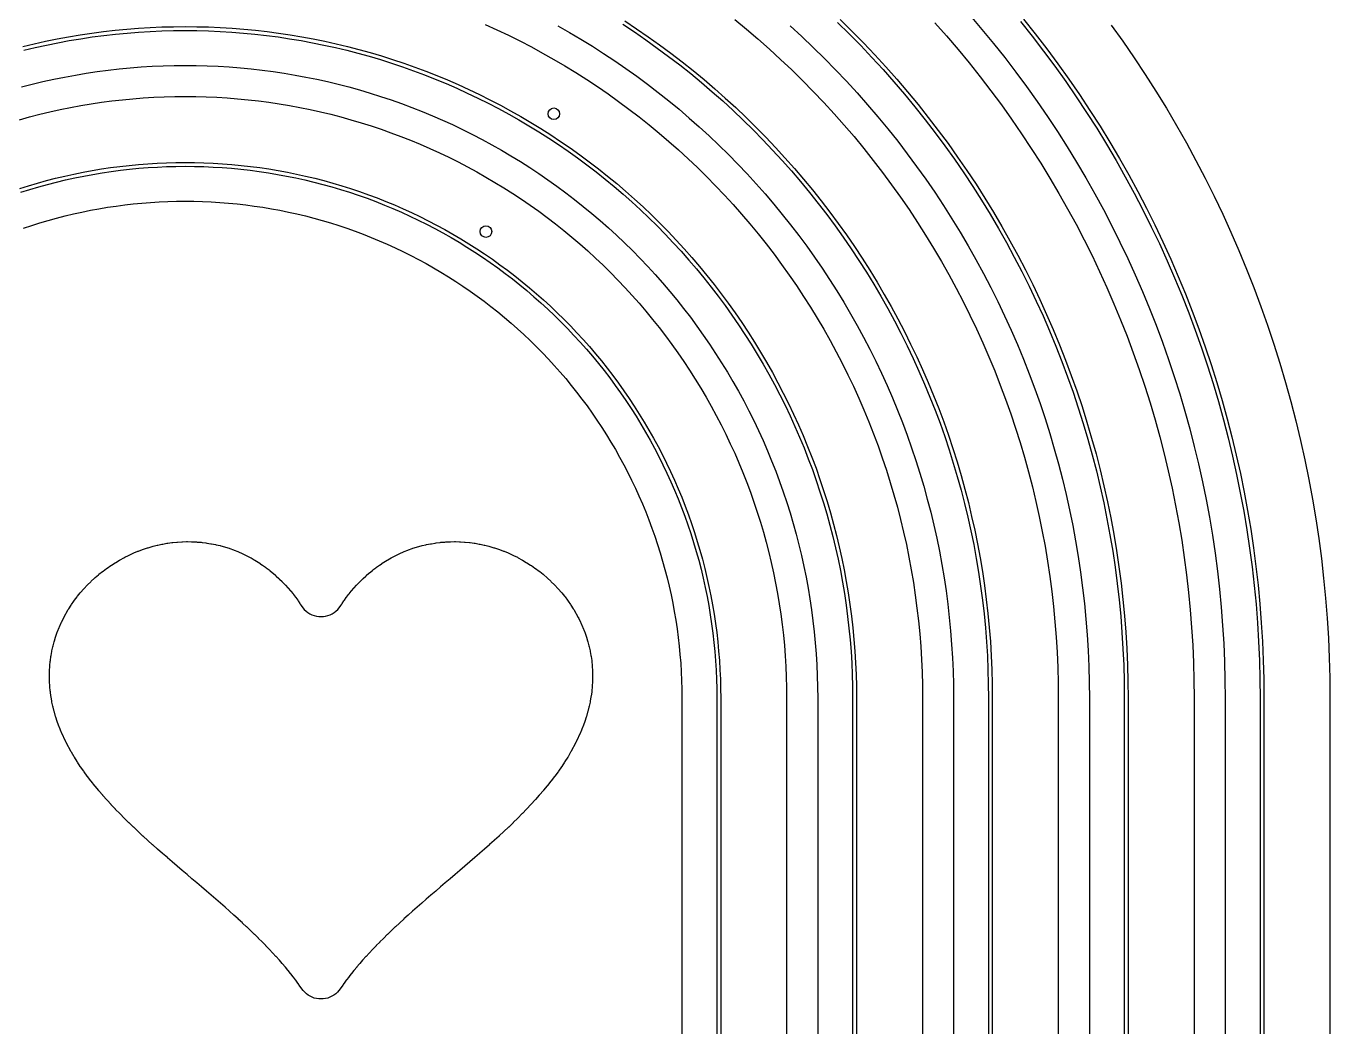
# Model space of a CAD drawing. Header units: metres. Extents: x 9 to 1211, y 9 to 2781.
# Drawn here: x 263 to 599, y 1009.2 to 1267.1 of the extents above; entities that cross this region are included whole.
import ezdxf

# ---------------------------------------------------------------- set-up
doc = ezdxf.new("R2010")
doc.units = ezdxf.units.M
for name, color, linetype in [('ACIKLIK', 5, 'Continuous'), ('ASKI_DELIK', 6, 'Continuous'), ('CAM_SABLON', 4, 'Continuous'), ('DIS_KENAR_V91_Z3', 1, 'Continuous'), ('LAMBA_T4_Z4', 3, 'Continuous')]:
    doc.layers.add(name, color=color, linetype=linetype)

msp = doc.modelspace()

# ---------------------------------------------------------------- linework, layer by layer
at = {"layer": 'ACIKLIK'}
for points in [[(399.99, 1267.17), (403, 1265.47), (405.98, 1263.72), (408.92, 1261.91), (411.84, 1260.06), (414.72, 1258.15), (417.57, 1256.19), (420.38, 1254.18), (423.16, 1252.13), (425.9, 1250.03), (428.6, 1247.87), (431.27, 1245.68), (433.9, 1243.43), (436.49, 1241.14), (439.03, 1238.81), (441.54, 1236.43), (444.01, 1234.01), (446.43, 1231.54), (448.81, 1229.03), (451.14, 1226.49), (453.43, 1223.9), (455.68, 1221.27), (457.87, 1218.6), (460.03, 1215.9), (462.13, 1213.16), (464.18, 1210.38), (466.19, 1207.57), (468.15, 1204.72), (470.06, 1201.84), (471.91, 1198.92), (473.72, 1195.98), (475.47, 1193), (477.17, 1189.99), (478.82, 1186.95), (480.42, 1183.89), (481.96, 1180.8), (483.45, 1177.68), (484.88, 1174.53), (486.26, 1171.36), (487.58, 1168.17), (488.85, 1164.96), (490.06, 1161.72), (491.21, 1158.46), (492.31, 1155.19), (493.35, 1151.89), (494.33, 1148.58), (495.25, 1145.25), (496.12, 1141.9), (496.92, 1138.54), (497.67, 1135.17), (498.36, 1131.78), (498.99, 1128.38), (499.56, 1124.97), (500.07, 1121.56), (500.52, 1118.13), (500.91, 1114.7), (501.25, 1111.26), (501.52, 1107.81), (501.73, 1104.36), (501.88, 1100.91), (501.97, 1097.46), (502, 1093.88), (502, 304.12)], [(459.91, 1267.15), (462.9, 1264.4), (465.85, 1261.61), (468.76, 1258.76), (471.61, 1255.85), (474.4, 1252.9), (477.15, 1249.91), (479.85, 1246.86), (482.49, 1243.77), (485.07, 1240.63), (487.61, 1237.45), (490.08, 1234.22), (492.5, 1230.95), (494.86, 1227.64), (497.16, 1224.29), (499.41, 1220.9), (501.59, 1217.47), (503.72, 1214), (505.78, 1210.5), (507.79, 1206.96), (509.73, 1203.39), (511.6, 1199.78), (513.42, 1196.14), (515.17, 1192.47), (516.86, 1188.77), (518.48, 1185.04), (520.03, 1181.28), (521.52, 1177.5), (522.95, 1173.69), (524.3, 1169.86), (525.6, 1166), (526.82, 1162.12), (527.97, 1158.22), (529.06, 1154.3), (530.08, 1150.37), (531.03, 1146.41), (531.91, 1142.44), (532.72, 1138.46), (533.46, 1134.46), (534.13, 1130.45), (534.73, 1126.43), (535.26, 1122.4), (535.72, 1118.36), (536.11, 1114.31), (536.43, 1110.25), (536.68, 1106.19), (536.86, 1102.13), (536.96, 1098.07), (537, 1093.88), (537, 304.12)], [(506.26, 1269.82), (509.3, 1266.27), (512.27, 1262.66), (515.19, 1259), (518.03, 1255.29), (520.82, 1251.53), (523.53, 1247.72), (526.18, 1243.86), (528.76, 1239.96), (531.28, 1236.02), (533.72, 1232.03), (536.09, 1228), (538.4, 1223.93), (540.63, 1219.82), (542.79, 1215.67), (544.88, 1211.48), (546.89, 1207.26), (548.83, 1203.01), (550.69, 1198.72), (552.48, 1194.39), (554.2, 1190.04), (555.84, 1185.66), (557.4, 1181.25), (558.88, 1176.82), (560.29, 1172.36), (561.62, 1167.87), (562.87, 1163.36), (564.04, 1158.83), (565.13, 1154.29), (566.14, 1149.72), (567.08, 1145.14), (567.93, 1140.54), (568.7, 1135.92), (569.39, 1131.3), (570, 1126.66), (570.53, 1122.01), (570.98, 1117.36), (571.35, 1112.69), (571.63, 1108.03), (571.84, 1103.35), (571.96, 1098.68), (572, 1093.88), (572, 304.12)], [(261.81, 1251.44), (264.57, 1252.16), (267.33, 1252.82), (270.11, 1253.44), (272.9, 1254), (275.7, 1254.52), (278.5, 1254.99), (281.31, 1255.41), (284.14, 1255.78), (286.96, 1256.11), (289.79, 1256.38), (292.63, 1256.6), (295.47, 1256.78), (298.31, 1256.9), (301.16, 1256.97), (304, 1257), (306.84, 1256.97), (309.69, 1256.9), (312.53, 1256.78), (315.37, 1256.6), (318.21, 1256.38), (321.04, 1256.11), (323.86, 1255.78), (326.69, 1255.41), (329.5, 1254.99), (332.3, 1254.52), (335.1, 1254), (337.89, 1253.44), (340.67, 1252.82), (343.43, 1252.16), (346.19, 1251.44), (348.93, 1250.68), (351.66, 1249.88), (354.37, 1249.02), (357.07, 1248.12), (359.75, 1247.17), (362.41, 1246.17), (365.06, 1245.13), (367.69, 1244.04), (370.3, 1242.91), (372.89, 1241.73), (375.45, 1240.5), (378, 1239.23), (380.52, 1237.92), (383.02, 1236.56), (385.5, 1235.16), (387.95, 1233.72), (390.38, 1232.23), (392.78, 1230.7), (395.15, 1229.13), (397.49, 1227.52), (399.81, 1225.87), (402.1, 1224.18), (404.35, 1222.44), (406.58, 1220.67), (408.77, 1218.86), (410.94, 1217.02), (413.07, 1215.13), (415.17, 1213.21), (417.23, 1211.25), (419.26, 1209.26), (421.25, 1207.23), (423.21, 1205.17), (425.13, 1203.07), (427.02, 1200.94), (428.86, 1198.77), (430.67, 1196.58), (432.44, 1194.35), (434.18, 1192.1), (435.87, 1189.81), (437.52, 1187.49), (439.13, 1185.15), (440.7, 1182.78), (442.23, 1180.38), (443.72, 1177.95), (445.16, 1175.5), (446.56, 1173.02), (447.92, 1170.52), (449.23, 1168), (450.5, 1165.45), (451.73, 1162.89), (452.91, 1160.3), (454.04, 1157.69), (455.13, 1155.06), (456.17, 1152.41), (457.17, 1149.75), (458.12, 1147.07), (459.02, 1144.37), (459.88, 1141.66), (460.68, 1138.93), (461.44, 1136.19), (462.16, 1133.43), (462.82, 1130.67), (463.44, 1127.89), (464, 1125.1), (464.52, 1122.3), (464.99, 1119.5), (465.41, 1116.69), (465.78, 1113.86), (466.11, 1111.04), (466.38, 1108.21), (466.6, 1105.37), (466.78, 1102.53), (466.9, 1099.69), (466.97, 1096.84), (467, 1093.88), (467, 304.12)], [(262.33, 1215.03), (264.45, 1215.73), (266.58, 1216.41), (268.72, 1217.04), (270.87, 1217.64), (273.03, 1218.2), (275.21, 1218.72), (277.39, 1219.2), (279.58, 1219.65), (281.77, 1220.05), (283.98, 1220.42), (286.19, 1220.75), (288.4, 1221.04), (290.62, 1221.3), (292.84, 1221.51), (295.07, 1221.69), (297.3, 1221.82), (299.53, 1221.92), (301.77, 1221.98), (304, 1222), (306.23, 1221.98), (308.47, 1221.92), (310.7, 1221.82), (312.93, 1221.69), (315.16, 1221.51), (317.38, 1221.3), (319.6, 1221.04), (321.81, 1220.75), (324.02, 1220.42), (326.23, 1220.05), (328.42, 1219.65), (330.61, 1219.2), (332.79, 1218.72), (334.97, 1218.2), (337.13, 1217.64), (339.28, 1217.04), (341.42, 1216.41), (343.55, 1215.73), (345.67, 1215.03), (347.78, 1214.28), (349.87, 1213.5), (351.95, 1212.68), (354.01, 1211.82), (356.06, 1210.93), (358.09, 1210.01), (360.11, 1209.04), (362.11, 1208.05), (364.09, 1207.02), (366.06, 1205.95), (368, 1204.85), (369.92, 1203.72), (371.83, 1202.55), (373.71, 1201.35), (375.58, 1200.12), (377.42, 1198.85), (379.24, 1197.55), (381.03, 1196.22), (382.8, 1194.86), (384.55, 1193.47), (386.28, 1192.05), (387.97, 1190.6), (389.65, 1189.12), (391.3, 1187.61), (392.92, 1186.07), (394.51, 1184.51), (396.07, 1182.92), (397.61, 1181.3), (399.12, 1179.65), (400.6, 1177.97), (402.05, 1176.28), (403.47, 1174.55), (404.86, 1172.8), (406.22, 1171.03), (407.55, 1169.24), (408.85, 1167.42), (410.12, 1165.58), (411.35, 1163.71), (412.55, 1161.83), (413.72, 1159.92), (414.85, 1158), (415.95, 1156.06), (417.02, 1154.09), (418.05, 1152.11), (419.04, 1150.11), (420.01, 1148.09), (420.93, 1146.06), (421.82, 1144.01), (422.68, 1141.95), (423.5, 1139.87), (424.28, 1137.78), (425.03, 1135.67), (425.73, 1133.55), (426.41, 1131.42), (427.04, 1129.28), (427.64, 1127.13), (428.2, 1124.97), (428.72, 1122.79), (429.2, 1120.61), (429.65, 1118.42), (430.05, 1116.23), (430.42, 1114.02), (430.75, 1111.81), (431.04, 1109.6), (431.3, 1107.38), (431.51, 1105.16), (431.69, 1102.93), (431.82, 1100.7), (431.92, 1098.47), (431.98, 1096.23), (432, 1093.88), (432, 304.12)]]:
    msp.add_lwpolyline(points, dxfattribs=at)
at = {"layer": 'ASKI_DELIK'}
for centre in [(399, 1244.52), (381.5, 1214.17)]:
    msp.add_circle(centre, 1.5, dxfattribs=at)
at = {"layer": 'CAM_SABLON'}
for points in [[(416.74, 1267.6), (419.75, 1265.61), (422.73, 1263.56), (425.67, 1261.47), (428.58, 1259.32), (431.44, 1257.12), (434.27, 1254.87), (437.06, 1252.57), (439.8, 1250.22), (442.51, 1247.83), (445.17, 1245.39), (447.79, 1242.9), (450.37, 1240.37), (452.9, 1237.79), (455.39, 1235.17), (457.83, 1232.51), (460.22, 1229.8), (462.57, 1227.06), (464.87, 1224.27), (467.12, 1221.44), (469.32, 1218.58), (471.47, 1215.67), (473.56, 1212.73), (475.61, 1209.75), (477.6, 1206.74), (479.55, 1203.69), (481.43, 1200.61), (483.27, 1197.5), (485.05, 1194.36), (486.77, 1191.18), (488.44, 1187.98), (490.05, 1184.74), (491.61, 1181.48), (493.1, 1178.19), (494.54, 1174.88), (495.93, 1171.54), (497.25, 1168.18), (498.52, 1164.8), (499.72, 1161.39), (500.87, 1157.97), (501.95, 1154.52), (502.98, 1151.06), (503.95, 1147.58), (504.85, 1144.08), (505.69, 1140.56), (506.48, 1137.04), (507.2, 1133.5), (507.85, 1129.95), (508.45, 1126.38), (508.98, 1122.81), (509.46, 1119.23), (509.87, 1115.64), (510.21, 1112.04), (510.5, 1108.44), (510.72, 1104.83), (510.87, 1101.22), (510.97, 1097.61), (511, 1093.92), (511, 304.08)], [(472.11, 1268.08), (475.12, 1265.12), (478.08, 1262.11), (480.99, 1259.04), (483.84, 1255.93), (486.64, 1252.77), (489.38, 1249.55), (492.07, 1246.3), (494.7, 1242.99), (497.27, 1239.64), (499.78, 1236.24), (502.23, 1232.81), (504.63, 1229.32), (506.96, 1225.8), (509.23, 1222.24), (511.43, 1218.64), (513.58, 1215), (515.66, 1211.32), (517.67, 1207.61), (519.62, 1203.87), (521.51, 1200.09), (523.33, 1196.27), (525.08, 1192.43), (526.76, 1188.56), (528.38, 1184.65), (529.93, 1180.72), (531.4, 1176.77), (532.81, 1172.79), (534.16, 1168.78), (535.43, 1164.75), (536.62, 1160.7), (537.75, 1156.63), (538.81, 1152.54), (539.8, 1148.44), (540.71, 1144.31), (541.55, 1140.18), (542.32, 1136.02), (543.02, 1131.86), (543.64, 1127.68), (544.2, 1123.49), (544.67, 1119.3), (545.08, 1115.09), (545.41, 1110.88), (545.67, 1106.67), (545.85, 1102.45), (545.96, 1098.22), (546, 1093.92), (546, 304.08)], [(519.27, 1268.32), (522.28, 1264.54), (525.22, 1260.7), (528.1, 1256.82), (530.9, 1252.88), (533.64, 1248.9), (536.31, 1244.86), (538.91, 1240.79), (541.43, 1236.67), (543.89, 1232.5), (546.27, 1228.29), (548.58, 1224.04), (550.81, 1219.76), (552.97, 1215.43), (555.05, 1211.06), (557.05, 1206.67), (558.98, 1202.23), (560.83, 1197.77), (562.6, 1193.27), (564.29, 1188.74), (565.91, 1184.18), (567.44, 1179.6), (568.9, 1174.99), (570.27, 1170.35), (571.56, 1165.69), (572.77, 1161.01), (573.9, 1156.31), (574.95, 1151.59), (575.91, 1146.85), (576.79, 1142.1), (577.59, 1137.33), (578.3, 1132.55), (578.93, 1127.76), (579.48, 1122.95), (579.95, 1118.14), (580.32, 1113.32), (580.62, 1108.5), (580.83, 1103.67), (580.96, 1098.83), (581, 1093.92), (581, 304.08)], [(262.39, 1260.89), (265.31, 1261.59), (268.24, 1262.24), (271.18, 1262.84), (274.13, 1263.39), (277.09, 1263.88), (280.06, 1264.33), (283.04, 1264.72), (286.02, 1265.06), (289.01, 1265.34), (292, 1265.58), (295, 1265.76), (298, 1265.89), (301, 1265.97), (304, 1266), (307, 1265.97), (310, 1265.89), (313, 1265.76), (316, 1265.58), (318.99, 1265.34), (321.98, 1265.06), (324.96, 1264.72), (327.94, 1264.33), (330.91, 1263.88), (333.87, 1263.39), (336.82, 1262.84), (339.76, 1262.24), (342.69, 1261.59), (345.61, 1260.89), (348.52, 1260.14), (351.41, 1259.34), (354.29, 1258.48), (357.15, 1257.58), (360, 1256.63), (362.83, 1255.63), (365.64, 1254.58), (368.43, 1253.47), (371.21, 1252.33), (373.96, 1251.13), (376.69, 1249.88), (379.4, 1248.59), (382.09, 1247.25), (384.75, 1245.87), (387.39, 1244.43), (390, 1242.96), (392.59, 1241.43), (395.15, 1239.86), (397.68, 1238.25), (400.18, 1236.59), (402.65, 1234.89), (405.1, 1233.15), (407.51, 1231.36), (409.89, 1229.54), (412.24, 1227.67), (414.56, 1225.76), (416.84, 1223.81), (419.09, 1221.82), (421.3, 1219.79), (423.48, 1217.73), (425.62, 1215.62), (427.73, 1213.48), (429.79, 1211.3), (431.82, 1209.09), (433.81, 1206.84), (435.76, 1204.56), (437.67, 1202.24), (439.54, 1199.89), (441.36, 1197.51), (443.15, 1195.1), (444.89, 1192.65), (446.59, 1190.18), (448.25, 1187.68), (449.86, 1185.15), (451.43, 1182.59), (452.96, 1180), (454.43, 1177.39), (455.87, 1174.75), (457.25, 1172.09), (458.59, 1169.4), (459.88, 1166.69), (461.13, 1163.96), (462.33, 1161.21), (463.47, 1158.43), (464.58, 1155.64), (465.63, 1152.83), (466.63, 1150), (467.58, 1147.15), (468.48, 1144.29), (469.34, 1141.41), (470.14, 1138.52), (470.89, 1135.61), (471.59, 1132.69), (472.24, 1129.76), (472.84, 1126.82), (473.39, 1123.87), (473.88, 1120.91), (474.33, 1117.94), (474.72, 1114.96), (475.06, 1111.98), (475.34, 1108.99), (475.58, 1106), (475.76, 1103), (475.89, 1100), (475.97, 1097), (476, 1093.92), (476, 304.08)], [(261.66, 1224.29), (263.95, 1225.01), (266.24, 1225.69), (268.54, 1226.33), (270.86, 1226.93), (273.18, 1227.49), (275.52, 1228.01), (277.86, 1228.48), (280.21, 1228.92), (282.57, 1229.31), (284.93, 1229.67), (287.3, 1229.98), (289.68, 1230.25), (292.06, 1230.48), (294.44, 1230.67), (296.83, 1230.81), (299.22, 1230.92), (301.61, 1230.98), (304, 1231), (306.39, 1230.98), (308.78, 1230.92), (311.17, 1230.81), (313.56, 1230.67), (315.94, 1230.48), (318.32, 1230.25), (320.7, 1229.98), (323.07, 1229.67), (325.43, 1229.31), (327.79, 1228.92), (330.14, 1228.48), (332.48, 1228.01), (334.82, 1227.49), (337.14, 1226.93), (339.46, 1226.33), (341.76, 1225.69), (344.05, 1225.01), (346.34, 1224.29), (348.6, 1223.54), (350.86, 1222.74), (353.1, 1221.9), (355.32, 1221.02), (357.53, 1220.11), (359.72, 1219.16), (361.9, 1218.16), (364.06, 1217.13), (366.2, 1216.07), (368.32, 1214.96), (370.42, 1213.82), (372.5, 1212.64), (374.56, 1211.43), (376.6, 1210.18), (378.62, 1208.9), (380.61, 1207.58), (382.58, 1206.22), (384.53, 1204.83), (386.45, 1203.41), (388.35, 1201.96), (390.22, 1200.47), (392.06, 1198.95), (393.88, 1197.39), (395.67, 1195.81), (397.43, 1194.19), (399.17, 1192.55), (400.87, 1190.87), (402.55, 1189.17), (404.19, 1187.43), (405.81, 1185.67), (407.39, 1183.88), (408.95, 1182.06), (410.47, 1180.22), (411.96, 1178.35), (413.41, 1176.45), (414.83, 1174.53), (416.22, 1172.58), (417.58, 1170.61), (418.9, 1168.62), (420.18, 1166.6), (421.43, 1164.56), (422.64, 1162.5), (423.82, 1160.42), (424.96, 1158.32), (426.07, 1156.2), (427.13, 1154.06), (428.16, 1151.9), (429.16, 1149.72), (430.11, 1147.53), (431.02, 1145.32), (431.9, 1143.1), (432.74, 1140.86), (433.54, 1138.6), (434.29, 1136.34), (435.01, 1134.05), (435.69, 1131.76), (436.33, 1129.46), (436.93, 1127.14), (437.49, 1124.82), (438.01, 1122.48), (438.48, 1120.14), (438.92, 1117.79), (439.31, 1115.43), (439.67, 1113.07), (439.98, 1110.7), (440.25, 1108.32), (440.48, 1105.94), (440.67, 1103.56), (440.81, 1101.17), (440.92, 1098.78), (440.98, 1096.39), (441, 1093.92), (441, 304.08)]]:
    msp.add_lwpolyline(points, dxfattribs=at)
at = {"layer": 'DIS_KENAR_V91_Z3'}
for points in [[(381.28, 1267.57), (384.3, 1266.2), (387.29, 1264.77), (390.26, 1263.29), (393.2, 1261.76), (396.11, 1260.18), (399, 1258.54), (401.86, 1256.86), (404.68, 1255.13), (407.48, 1253.35), (410.25, 1251.52), (412.98, 1249.64), (415.68, 1247.71), (418.34, 1245.74), (420.98, 1243.72), (423.57, 1241.66), (426.13, 1239.55), (428.65, 1237.39), (431.13, 1235.2), (433.58, 1232.96), (435.99, 1230.67), (438.35, 1228.35), (440.67, 1225.99), (442.96, 1223.58), (445.2, 1221.13), (447.39, 1218.65), (449.55, 1216.13), (451.66, 1213.57), (453.72, 1210.98), (455.74, 1208.34), (457.71, 1205.68), (459.64, 1202.98), (461.52, 1200.25), (463.35, 1197.48), (465.13, 1194.68), (466.86, 1191.86), (468.54, 1189), (470.18, 1186.11), (471.76, 1183.2), (473.29, 1180.26), (474.77, 1177.29), (476.2, 1174.3), (477.57, 1171.28), (478.9, 1168.24), (480.16, 1165.18), (481.38, 1162.09), (482.54, 1158.98), (483.65, 1155.86), (484.7, 1152.71), (485.7, 1149.55), (486.64, 1146.37), (487.53, 1143.18), (488.36, 1139.97), (489.13, 1136.74), (489.85, 1133.5), (490.51, 1130.25), (491.11, 1126.99), (491.66, 1123.72), (492.15, 1120.44), (492.58, 1117.16), (492.96, 1113.86), (493.28, 1110.56), (493.54, 1107.25), (493.74, 1103.94), (493.88, 1100.63), (493.97, 1097.32), (494, 1094), (494, 304)], [(445.6, 1268.86), (448.63, 1266.36), (451.61, 1263.81), (454.55, 1261.21), (457.45, 1258.55), (460.3, 1255.85), (463.1, 1253.1), (465.85, 1250.3), (468.55, 1247.45), (471.21, 1244.55), (473.81, 1241.61), (476.36, 1238.63), (478.86, 1235.6), (481.3, 1232.52), (483.69, 1229.41), (486.03, 1226.25), (488.31, 1223.05), (490.53, 1219.82), (492.7, 1216.54), (494.81, 1213.23), (496.86, 1209.88), (498.86, 1206.5), (500.79, 1203.08), (502.66, 1199.63), (504.48, 1196.15), (506.23, 1192.63), (507.92, 1189.09), (509.55, 1185.52), (511.11, 1181.91), (512.62, 1178.29), (514.06, 1174.63), (515.43, 1170.95), (516.74, 1167.25), (517.99, 1163.53), (519.17, 1159.78), (520.28, 1156.02), (521.33, 1152.23), (522.32, 1148.43), (523.23, 1144.61), (524.08, 1140.78), (524.87, 1136.93), (525.58, 1133.07), (526.23, 1129.2), (526.81, 1125.31), (527.32, 1121.42), (527.77, 1117.52), (528.14, 1113.61), (528.45, 1109.7), (528.69, 1105.78), (528.86, 1101.85), (528.97, 1097.93), (529, 1094), (529, 304)], [(497.22, 1267.97), (500.22, 1264.58), (503.17, 1261.12), (506.06, 1257.62), (508.88, 1254.07), (511.65, 1250.47), (514.34, 1246.82), (516.98, 1243.13), (519.55, 1239.39), (522.05, 1235.61), (524.49, 1231.78), (526.86, 1227.91), (529.17, 1224), (531.4, 1220.05), (533.57, 1216.06), (535.66, 1212.04), (537.69, 1207.98), (539.64, 1203.88), (541.52, 1199.75), (543.33, 1195.59), (545.07, 1191.4), (546.73, 1187.18), (548.32, 1182.93), (549.83, 1178.65), (551.27, 1174.34), (552.64, 1170.02), (553.93, 1165.67), (555.14, 1161.29), (556.28, 1156.9), (557.34, 1152.49), (558.32, 1148.06), (559.22, 1143.61), (560.05, 1139.15), (560.8, 1134.67), (561.47, 1130.19), (562.06, 1125.69), (562.58, 1121.18), (563.01, 1116.66), (563.37, 1112.14), (563.64, 1107.61), (563.84, 1103.07), (563.96, 1098.54), (564, 1094), (564, 304)], [(542.66, 1267.4), (545.65, 1263.21), (548.57, 1258.96), (551.41, 1254.67), (554.17, 1250.33), (556.86, 1245.94), (559.48, 1241.5), (562.01, 1237.02), (564.47, 1232.49), (566.85, 1227.93), (569.14, 1223.32), (571.36, 1218.67), (573.5, 1213.99), (575.55, 1209.27), (577.52, 1204.51), (579.41, 1199.72), (581.21, 1194.9), (582.93, 1190.04), (584.56, 1185.16), (586.11, 1180.25), (587.57, 1175.31), (588.95, 1170.35), (590.24, 1165.37), (591.44, 1160.36), (592.55, 1155.33), (593.58, 1150.29), (594.52, 1145.23), (595.37, 1140.15), (596.13, 1135.06), (596.8, 1129.95), (597.38, 1124.84), (597.88, 1119.71), (598.28, 1114.58), (598.6, 1109.44), (598.82, 1104.3), (598.96, 1099.15), (599, 1094), (599, 304)], [(261.28, 1243), (263.88, 1243.72), (266.5, 1244.4), (269.13, 1245.03), (271.77, 1245.61), (274.42, 1246.15), (277.08, 1246.65), (279.75, 1247.09), (282.43, 1247.49), (285.11, 1247.84), (287.8, 1248.15), (290.49, 1248.41), (293.19, 1248.62), (295.89, 1248.79), (298.59, 1248.91), (301.29, 1248.98), (304, 1249), (306.71, 1248.98), (309.41, 1248.91), (312.11, 1248.79), (314.81, 1248.62), (317.51, 1248.41), (320.2, 1248.15), (322.89, 1247.84), (325.57, 1247.49), (328.25, 1247.09), (330.92, 1246.65), (333.58, 1246.15), (336.23, 1245.61), (338.87, 1245.03), (341.5, 1244.4), (344.12, 1243.72), (346.72, 1243), (349.32, 1242.23), (351.9, 1241.41), (354.46, 1240.56), (357.01, 1239.65), (359.55, 1238.7), (362.06, 1237.71), (364.56, 1236.68), (367.04, 1235.6), (369.51, 1234.48), (371.95, 1233.31), (374.37, 1232.11), (376.77, 1230.86), (379.15, 1229.57), (381.5, 1228.23), (383.83, 1226.86), (386.14, 1225.45), (388.42, 1223.99), (390.67, 1222.5), (392.9, 1220.97), (395.11, 1219.4), (397.28, 1217.79), (399.43, 1216.14), (401.54, 1214.46), (403.63, 1212.74), (405.69, 1210.98), (407.72, 1209.19), (409.71, 1207.36), (411.67, 1205.5), (413.6, 1203.6), (415.5, 1201.67), (417.36, 1199.71), (419.19, 1197.72), (420.98, 1195.69), (422.74, 1193.63), (424.46, 1191.54), (426.14, 1189.43), (427.79, 1187.28), (429.4, 1185.11), (430.97, 1182.9), (432.5, 1180.67), (433.99, 1178.42), (435.45, 1176.14), (436.86, 1173.83), (438.23, 1171.5), (439.57, 1169.15), (440.86, 1166.77), (442.11, 1164.37), (443.31, 1161.95), (444.48, 1159.51), (445.6, 1157.04), (446.68, 1154.56), (447.71, 1152.06), (448.7, 1149.55), (449.65, 1147.01), (450.56, 1144.46), (451.41, 1141.9), (452.23, 1139.32), (453, 1136.72), (453.72, 1134.12), (454.4, 1131.5), (455.03, 1128.87), (455.61, 1126.23), (456.15, 1123.58), (456.65, 1120.92), (457.09, 1118.25), (457.49, 1115.57), (457.84, 1112.89), (458.15, 1110.2), (458.41, 1107.51), (458.62, 1104.81), (458.79, 1102.11), (458.91, 1099.41), (458.98, 1096.71), (459, 1094), (459, 304)]]:
    msp.add_lwpolyline(points, dxfattribs=at)
msp.add_lwpolyline([(279.76, 1072.52), (279.68, 1072.62), (278.82, 1073.75), (278.75, 1073.85), (277.92, 1074.98), (277.84, 1075.09), (277.05, 1076.22), (276.97, 1076.34), (276.22, 1077.47), (276.14, 1077.6), (275.43, 1078.73), (275.35, 1078.86), (274.69, 1079.99), (274.6, 1080.14), (273.98, 1081.27), (273.9, 1081.42), (273.31, 1082.54), (273.23, 1082.7), (272.69, 1083.83), (272.62, 1083.99), (272.12, 1085.12), (272.04, 1085.29), (271.59, 1086.41), (271.52, 1086.59), (271.11, 1087.71), (271.04, 1087.9), (270.68, 1089.01), (270.61, 1089.21), (270.29, 1090.32), (270.23, 1090.52), (269.95, 1091.63), (269.9, 1091.84), (269.67, 1092.94), (269.63, 1093.16), (269.43, 1094.25), (269.4, 1094.47), (269.25, 1095.56), (269.22, 1095.79), (269.12, 1096.87), (269.1, 1097.1), (269.03, 1098.18), (269.02, 1098.42), (269, 1099.49), (269, 1099.72), (269.02, 1100.79), (269.03, 1101.03), (269.1, 1102.09), (269.12, 1102.33), (269.22, 1103.38), (269.25, 1103.62), (269.4, 1104.66), (269.44, 1104.9), (269.62, 1105.94), (269.67, 1106.17), (269.9, 1107.2), (269.96, 1107.43), (270.23, 1108.46), (270.3, 1108.68), (270.61, 1109.7), (270.68, 1109.92), (271.04, 1110.92), (271.12, 1111.14), (271.51, 1112.13), (271.6, 1112.35), (272.03, 1113.32), (272.13, 1113.53), (272.6, 1114.5), (272.71, 1114.7), (273.22, 1115.65), (273.33, 1115.85), (273.88, 1116.78), (274, 1116.97), (274.58, 1117.89), (274.71, 1118.08), (275.33, 1118.97), (275.46, 1119.15), (276.12, 1120.03), (276.25, 1120.2), (276.94, 1121.06), (277.08, 1121.23), (277.81, 1122.06), (277.95, 1122.22), (278.71, 1123.03), (278.86, 1123.18), (279.65, 1123.96), (279.8, 1124.11), (280.62, 1124.87), (280.78, 1125.01), (281.62, 1125.73), (281.78, 1125.87), (282.65, 1126.57), (282.82, 1126.7), (283.71, 1127.36), (283.89, 1127.48), (284.8, 1128.12), (284.98, 1128.23), (285.92, 1128.83), (286.1, 1128.94), (287.05, 1129.51), (287.24, 1129.61), (288.21, 1130.14), (288.4, 1130.24), (289.39, 1130.73), (289.58, 1130.82), (290.58, 1131.28), (290.78, 1131.36), (291.8, 1131.78), (292, 1131.86), (293.02, 1132.24), (293.22, 1132.31), (294.26, 1132.65), (294.46, 1132.72), (295.5, 1133.02), (295.72, 1133.08), (296.76, 1133.34), (296.97, 1133.39), (298.02, 1133.61), (298.24, 1133.65), (299.29, 1133.84), (299.5, 1133.87), (300.56, 1134.01), (300.78, 1134.04), (301.82, 1134.15), (302.05, 1134.16), (303.09, 1134.23), (303.31, 1134.24), (304.36, 1134.27), (304.58, 1134.27), (305.61, 1134.26), (305.84, 1134.25), (306.87, 1134.2), (307.09, 1134.18), (308.11, 1134.1), (308.33, 1134.07), (309.35, 1133.95), (309.57, 1133.92), (310.57, 1133.75), (310.79, 1133.71), (311.78, 1133.52), (311.99, 1133.47), (312.97, 1133.24), (313.18, 1133.18), (314.15, 1132.91), (314.36, 1132.85), (315.3, 1132.55), (315.51, 1132.48), (316.44, 1132.15), (316.65, 1132.07), (317.56, 1131.7), (317.76, 1131.62), (318.66, 1131.23), (318.85, 1131.14), (319.73, 1130.71), (319.92, 1130.62), (320.78, 1130.16), (320.96, 1130.06), (321.8, 1129.58), (321.98, 1129.48), (322.8, 1128.97), (322.97, 1128.86), (323.77, 1128.33), (323.93, 1128.21), (324.71, 1127.66), (324.86, 1127.54), (325.62, 1126.97), (325.77, 1126.85), (326.5, 1126.25), (326.64, 1126.13), (327.35, 1125.51), (327.48, 1125.39), (328.16, 1124.76), (328.3, 1124.63), (328.95, 1123.99), (329.08, 1123.86), (329.71, 1123.2), (329.83, 1123.08), (330.43, 1122.41), (330.54, 1122.28), (331.12, 1121.6), (331.23, 1121.47), (331.78, 1120.79), (331.88, 1120.66), (332.4, 1119.97), (332.5, 1119.84), (332.99, 1119.15), (333.08, 1119.02), (333.55, 1118.33), (333.64, 1118.2), (333.87, 1117.84), (334.31, 1117.23), (334.7, 1116.78), (335.14, 1116.37), (335.62, 1116.01), (336.13, 1115.7), (336.67, 1115.44), (337.23, 1115.23), (337.81, 1115.09), (338.4, 1115), (339, 1114.97), (339.6, 1115), (340.19, 1115.09), (340.77, 1115.23), (341.33, 1115.44), (341.87, 1115.7), (342.38, 1116.01), (342.86, 1116.37), (343.3, 1116.78), (343.69, 1117.23), (344.13, 1117.84), (344.36, 1118.2), (344.45, 1118.33), (344.92, 1119.02), (345.01, 1119.15), (345.5, 1119.84), (345.6, 1119.97), (346.12, 1120.66), (346.22, 1120.79), (346.77, 1121.47), (346.88, 1121.6), (347.46, 1122.28), (347.57, 1122.41), (348.17, 1123.08), (348.29, 1123.2), (348.92, 1123.86), (349.05, 1123.99), (349.7, 1124.63), (349.84, 1124.76), (350.52, 1125.39), (350.65, 1125.51), (351.36, 1126.13), (351.5, 1126.25), (352.23, 1126.85), (352.38, 1126.97), (353.14, 1127.54), (353.29, 1127.66), (354.07, 1128.21), (354.23, 1128.33), (355.03, 1128.86), (355.2, 1128.97), (356.02, 1129.48), (356.2, 1129.58), (357.04, 1130.06), (357.22, 1130.16), (358.08, 1130.62), (358.27, 1130.71), (359.15, 1131.14), (359.34, 1131.23), (360.24, 1131.62), (360.44, 1131.7), (361.35, 1132.07), (361.56, 1132.15), (362.49, 1132.48), (362.7, 1132.55), (363.64, 1132.85), (363.85, 1132.91), (364.82, 1133.18), (365.03, 1133.24), (366.01, 1133.47), (366.22, 1133.52), (367.21, 1133.71), (367.43, 1133.75), (368.43, 1133.92), (368.65, 1133.95), (369.67, 1134.07), (369.89, 1134.1), (370.91, 1134.18), (371.13, 1134.2), (372.16, 1134.25), (372.39, 1134.26), (373.42, 1134.27), (373.64, 1134.27), (374.69, 1134.24), (374.91, 1134.23), (375.95, 1134.16), (376.18, 1134.15), (377.23, 1134.04), (377.44, 1134.01), (378.5, 1133.87), (378.71, 1133.84), (379.76, 1133.65), (379.98, 1133.61), (381.03, 1133.39), (381.24, 1133.34), (382.28, 1133.08), (382.5, 1133.02), (383.54, 1132.72), (383.74, 1132.65), (384.78, 1132.31), (384.98, 1132.24), (386, 1131.86), (386.2, 1131.78), (387.22, 1131.36), (387.42, 1131.28), (388.42, 1130.82), (388.61, 1130.73), (389.6, 1130.24), (389.79, 1130.14), (390.76, 1129.61), (390.95, 1129.51), (391.9, 1128.94), (392.08, 1128.83), (393.02, 1128.23), (393.2, 1128.12), (394.11, 1127.48), (394.29, 1127.36), (395.18, 1126.7), (395.35, 1126.57), (396.22, 1125.87), (396.38, 1125.73), (397.22, 1125.01), (397.38, 1124.87), (398.2, 1124.11), (398.35, 1123.96), (399.14, 1123.18), (399.29, 1123.03), (400.05, 1122.22), (400.19, 1122.06), (400.92, 1121.23), (401.06, 1121.06), (401.75, 1120.2), (401.88, 1120.03), (402.54, 1119.15), (402.67, 1118.97), (403.29, 1118.08), (403.42, 1117.89), (404, 1116.97), (404.12, 1116.78), (404.67, 1115.85), (404.78, 1115.65), (405.29, 1114.7), (405.4, 1114.5), (405.87, 1113.53), (405.97, 1113.32), (406.4, 1112.35), (406.49, 1112.13), (406.88, 1111.14), (406.96, 1110.92), (407.32, 1109.92), (407.39, 1109.7), (407.7, 1108.68), (407.77, 1108.46), (408.04, 1107.43), (408.1, 1107.2), (408.33, 1106.17), (408.38, 1105.94), (408.56, 1104.9), (408.6, 1104.66), (408.75, 1103.62), (408.78, 1103.38), (408.88, 1102.33), (408.9, 1102.09), (408.97, 1101.03), (408.98, 1100.79), (409, 1099.72), (409, 1099.49), (408.98, 1098.42), (408.97, 1098.18), (408.9, 1097.1), (408.88, 1096.87), (408.78, 1095.79), (408.75, 1095.56), (408.6, 1094.47), (408.57, 1094.25), (408.37, 1093.16), (408.33, 1092.94), (408.1, 1091.84), (408.05, 1091.63), (407.77, 1090.52), (407.71, 1090.32), (407.39, 1089.21), (407.32, 1089.01), (406.96, 1087.9), (406.89, 1087.71), (406.48, 1086.59), (406.41, 1086.41), (405.96, 1085.29), (405.88, 1085.12), (405.38, 1083.99), (405.31, 1083.83), (404.77, 1082.7), (404.69, 1082.54), (404.1, 1081.42), (404.02, 1081.27), (403.4, 1080.14), (403.31, 1079.99), (402.65, 1078.86), (402.57, 1078.73), (401.86, 1077.6), (401.78, 1077.47), (401.03, 1076.34), (400.95, 1076.22), (400.16, 1075.09), (400.08, 1074.98), (399.25, 1073.85), (399.18, 1073.75), (398.31, 1072.61), (398.24, 1072.52), (397.37, 1071.43), (397.3, 1071.34), (396.37, 1070.21), (396.3, 1070.13), (395.33, 1069), (395.26, 1068.92), (394.26, 1067.79), (394.2, 1067.72), (393.17, 1066.6), (393.11, 1066.53), (392.05, 1065.41), (391.99, 1065.35), (390.91, 1064.23), (390.85, 1064.18), (389.74, 1063.06), (389.69, 1063.01), (388.56, 1061.9), (388.51, 1061.85), (387.36, 1060.74), (387.32, 1060.7), (386.14, 1059.59), (386.1, 1059.56), (384.91, 1058.45), (384.88, 1058.42), (383.67, 1057.32), (383.64, 1057.29), (382.42, 1056.19), (382.39, 1056.17), (381.16, 1055.07), (381.13, 1055.05), (379.89, 1053.96), (379.87, 1053.94), (378.62, 1052.85), (378.6, 1052.84), (377.35, 1051.75), (377.33, 1051.74), (376.08, 1050.66), (376.07, 1050.65), (374.8, 1049.57), (374.8, 1049.57), (373.54, 1048.49), (372.27, 1047.42), (371.02, 1046.35), (369.78, 1045.3), (368.55, 1044.24), (367.34, 1043.2), (366.13, 1042.16), (364.94, 1041.12), (363.77, 1040.1), (362.61, 1039.07), (362.57, 1039.04), (361.47, 1038.05), (361.43, 1038.02), (360.36, 1037.04), (360.32, 1037), (359.27, 1036.04), (359.22, 1036), (358.2, 1035.05), (358.15, 1035), (357.16, 1034.06), (357.1, 1034.01), (356.14, 1033.08), (356.08, 1033.03), (355.15, 1032.11), (355.09, 1032.05), (354.18, 1031.15), (354.12, 1031.09), (353.25, 1030.2), (353.18, 1030.13), (352.34, 1029.26), (352.27, 1029.19), (351.47, 1028.33), (351.4, 1028.25), (350.62, 1027.41), (350.55, 1027.33), (349.81, 1026.51), (349.73, 1026.42), (349.02, 1025.61), (348.95, 1025.52), (348.27, 1024.73), (348.19, 1024.63), (347.55, 1023.86), (347.47, 1023.76), (346.87, 1023.01), (346.79, 1022.9), (346.21, 1022.17), (346.13, 1022.06), (345.59, 1021.35), (345.51, 1021.24), (345, 1020.54), (344.92, 1020.43), (344.45, 1019.76), (344.36, 1019.63), (343.96, 1019.04), (343.61, 1018.58), (343.21, 1018.15), (342.78, 1017.76), (342.31, 1017.41), (341.81, 1017.12), (341.28, 1016.87), (340.73, 1016.67), (340.16, 1016.53), (339.58, 1016.45), (339, 1016.42), (338.42, 1016.45), (337.84, 1016.53), (337.27, 1016.67), (336.72, 1016.87), (336.19, 1017.12), (335.69, 1017.41), (335.22, 1017.76), (334.79, 1018.15), (334.39, 1018.58), (334.04, 1019.04), (333.64, 1019.63), (333.55, 1019.76), (333.08, 1020.43), (333, 1020.54), (332.49, 1021.24), (332.41, 1021.35), (331.87, 1022.06), (331.79, 1022.17), (331.21, 1022.9), (331.13, 1023.01), (330.53, 1023.76), (330.45, 1023.86), (329.81, 1024.63), (329.73, 1024.73), (329.05, 1025.52), (328.98, 1025.61), (328.27, 1026.42), (328.19, 1026.51), (327.45, 1027.33), (327.38, 1027.41), (326.6, 1028.25), (326.53, 1028.33), (325.73, 1029.19), (325.66, 1029.26), (324.82, 1030.13), (324.75, 1030.2), (323.88, 1031.09), (323.82, 1031.15), (322.91, 1032.05), (322.85, 1032.11), (321.92, 1033.03), (321.86, 1033.08), (320.9, 1034.01), (320.84, 1034.06), (319.85, 1035), (319.8, 1035.05), (318.78, 1036), (318.73, 1036.04), (317.68, 1037), (317.64, 1037.04), (316.57, 1038.02), (316.53, 1038.05), (315.43, 1039.04), (315.39, 1039.07), (314.27, 1040.06), (313.09, 1041.09), (311.9, 1042.13), (310.69, 1043.18), (309.47, 1044.23), (308.23, 1045.29), (306.98, 1046.35), (305.73, 1047.42), (304.47, 1048.49), (303.21, 1049.56), (303.2, 1049.57), (301.94, 1050.64), (301.93, 1050.65), (300.68, 1051.73), (300.66, 1051.74), (299.41, 1052.83), (299.4, 1052.84), (298.15, 1053.93), (298.13, 1053.94), (296.89, 1055.03), (296.87, 1055.05), (295.64, 1056.14), (295.61, 1056.17), (294.39, 1057.26), (294.36, 1057.29), (293.16, 1058.39), (293.12, 1058.42), (291.93, 1059.52), (291.89, 1059.56), (290.72, 1060.66), (290.68, 1060.7), (289.53, 1061.81), (289.48, 1061.85), (288.35, 1062.96), (288.3, 1063.01), (287.2, 1064.13), (287.14, 1064.18), (286.06, 1065.29), (286, 1065.35), (284.95, 1066.47), (284.89, 1066.54), (283.86, 1067.66), (283.8, 1067.73), (282.8, 1068.85), (282.73, 1068.93), (281.77, 1070.05), (281.7, 1070.13), (280.77, 1071.26), (280.69, 1071.35), (279.76, 1072.52)], close=True, dxfattribs=at)
at = {"layer": 'LAMBA_T4_Z4'}
for points in [[(262.15, 1261.86), (265.08, 1262.57), (268.03, 1263.22), (270.99, 1263.82), (273.96, 1264.37), (276.94, 1264.87), (279.92, 1265.32), (282.92, 1265.71), (285.92, 1266.05), (288.92, 1266.34), (291.93, 1266.58), (294.95, 1266.76), (297.96, 1266.89), (300.98, 1266.97), (304, 1267), (307.02, 1266.97), (310.04, 1266.89), (313.05, 1266.76), (316.07, 1266.58), (319.08, 1266.34), (322.08, 1266.05), (325.08, 1265.71), (328.08, 1265.32), (331.06, 1264.87), (334.04, 1264.37), (337.01, 1263.82), (339.97, 1263.22), (342.92, 1262.57), (345.85, 1261.86), (348.78, 1261.1), (351.69, 1260.3), (354.58, 1259.44), (357.46, 1258.53), (360.32, 1257.57), (363.17, 1256.57), (366, 1255.51), (368.81, 1254.4), (371.6, 1253.25), (374.37, 1252.04), (377.11, 1250.79), (379.84, 1249.49), (382.54, 1248.14), (385.22, 1246.75), (387.87, 1245.31), (390.5, 1243.82), (393.1, 1242.29), (395.68, 1240.71), (398.22, 1239.09), (400.74, 1237.42), (403.23, 1235.71), (405.69, 1233.96), (408.11, 1232.16), (410.51, 1230.33), (412.87, 1228.45), (415.2, 1226.53), (417.5, 1224.56), (419.76, 1222.56), (421.99, 1220.52), (424.18, 1218.45), (426.33, 1216.33), (428.45, 1214.18), (430.52, 1211.99), (432.56, 1209.76), (434.56, 1207.5), (436.53, 1205.2), (438.45, 1202.87), (440.33, 1200.51), (442.16, 1198.11), (443.96, 1195.69), (445.71, 1193.23), (447.42, 1190.74), (449.09, 1188.22), (450.71, 1185.68), (452.29, 1183.1), (453.82, 1180.5), (455.31, 1177.87), (456.75, 1175.22), (458.14, 1172.54), (459.49, 1169.84), (460.79, 1167.11), (462.04, 1164.37), (463.25, 1161.6), (464.4, 1158.81), (465.51, 1156), (466.57, 1153.17), (467.57, 1150.32), (468.53, 1147.46), (469.44, 1144.58), (470.3, 1141.69), (471.1, 1138.78), (471.86, 1135.85), (472.57, 1132.92), (473.22, 1129.97), (473.82, 1127.01), (474.37, 1124.04), (474.87, 1121.06), (475.32, 1118.08), (475.71, 1115.08), (476.05, 1112.08), (476.34, 1109.08), (476.58, 1106.07), (476.76, 1103.05), (476.89, 1100.04), (476.97, 1097.02), (477, 1093.93), (477, 304.07)], [(417.28, 1268.44), (420.31, 1266.44), (423.3, 1264.38), (426.26, 1262.28), (429.18, 1260.12), (432.06, 1257.91), (434.9, 1255.65), (437.7, 1253.34), (440.46, 1250.98), (443.18, 1248.57), (445.86, 1246.12), (448.49, 1243.62), (451.08, 1241.08), (453.62, 1238.49), (456.12, 1235.86), (458.57, 1233.18), (460.98, 1230.46), (463.34, 1227.7), (465.65, 1224.9), (467.91, 1222.06), (470.12, 1219.18), (472.28, 1216.26), (474.38, 1213.3), (476.44, 1210.31), (478.44, 1207.28), (480.39, 1204.22), (482.29, 1201.13), (484.13, 1198), (485.92, 1194.84), (487.65, 1191.65), (489.33, 1188.43), (490.95, 1185.18), (492.51, 1181.9), (494.02, 1178.6), (495.46, 1175.27), (496.85, 1171.92), (498.18, 1168.54), (499.46, 1165.14), (500.67, 1161.72), (501.82, 1158.28), (502.91, 1154.81), (503.94, 1151.33), (504.91, 1147.83), (505.82, 1144.32), (506.67, 1140.79), (507.45, 1137.25), (508.18, 1133.69), (508.84, 1130.12), (509.44, 1126.54), (509.98, 1122.95), (510.45, 1119.35), (510.86, 1115.74), (511.21, 1112.13), (511.49, 1108.51), (511.71, 1104.89), (511.87, 1101.26), (511.97, 1097.63), (512, 1093.93), (512, 304.07)], [(472.8, 1268.8), (475.83, 1265.83), (478.8, 1262.8), (481.72, 1259.73), (484.58, 1256.6), (487.39, 1253.42), (490.15, 1250.2), (492.85, 1246.92), (495.49, 1243.61), (498.07, 1240.24), (500.59, 1236.83), (503.05, 1233.38), (505.46, 1229.88), (507.8, 1226.35), (510.08, 1222.77), (512.29, 1219.15), (514.44, 1215.5), (516.53, 1211.81), (518.56, 1208.08), (520.51, 1204.32), (522.41, 1200.52), (524.23, 1196.7), (525.99, 1192.84), (527.68, 1188.95), (529.31, 1185.03), (530.86, 1181.08), (532.34, 1177.11), (533.76, 1173.11), (535.11, 1169.09), (536.38, 1165.05), (537.59, 1160.98), (538.72, 1156.89), (539.78, 1152.79), (540.77, 1148.66), (541.69, 1144.52), (542.53, 1140.37), (543.31, 1136.2), (544.01, 1132.01), (544.63, 1127.82), (545.19, 1123.61), (545.67, 1119.4), (546.07, 1115.18), (546.41, 1110.95), (546.67, 1106.72), (546.85, 1102.48), (546.96, 1098.24), (547, 1093.93), (547, 304.07)], [(520.05, 1268.95), (523.07, 1265.15), (526.02, 1261.3), (528.91, 1257.4), (531.72, 1253.45), (534.47, 1249.46), (537.15, 1245.41), (539.76, 1241.32), (542.29, 1237.18), (544.75, 1233), (547.14, 1228.78), (549.46, 1224.51), (551.7, 1220.21), (553.86, 1215.87), (555.95, 1211.49), (557.97, 1207.07), (559.9, 1202.62), (561.76, 1198.14), (563.53, 1193.63), (565.23, 1189.08), (566.85, 1184.51), (568.39, 1179.91), (569.85, 1175.28), (571.23, 1170.63), (572.53, 1165.95), (573.74, 1161.25), (574.87, 1156.54), (575.92, 1151.8), (576.89, 1147.04), (577.78, 1142.27), (578.58, 1137.49), (579.29, 1132.69), (579.93, 1127.88), (580.48, 1123.06), (580.94, 1118.23), (581.32, 1113.39), (581.62, 1108.55), (581.83, 1103.7), (581.96, 1098.85), (582, 1093.93), (582, 304.07)], [(261.36, 1225.25), (263.65, 1225.97), (265.96, 1226.65), (268.28, 1227.3), (270.61, 1227.9), (272.96, 1228.46), (275.31, 1228.98), (277.67, 1229.46), (280.04, 1229.9), (282.41, 1230.3), (284.79, 1230.66), (287.18, 1230.97), (289.58, 1231.24), (291.97, 1231.47), (294.37, 1231.66), (296.78, 1231.81), (299.18, 1231.92), (301.59, 1231.98), (304, 1232), (306.41, 1231.98), (308.82, 1231.92), (311.22, 1231.81), (313.63, 1231.66), (316.03, 1231.47), (318.42, 1231.24), (320.82, 1230.97), (323.21, 1230.66), (325.59, 1230.3), (327.96, 1229.9), (330.33, 1229.46), (332.69, 1228.98), (335.04, 1228.46), (337.39, 1227.9), (339.72, 1227.3), (342.04, 1226.65), (344.35, 1225.97), (346.64, 1225.25), (348.93, 1224.48), (351.2, 1223.68), (353.45, 1222.83), (355.7, 1221.95), (357.92, 1221.03), (360.13, 1220.07), (362.32, 1219.07), (364.49, 1218.03), (366.65, 1216.96), (368.79, 1215.85), (370.9, 1214.7), (373, 1213.51), (375.07, 1212.29), (377.13, 1211.03), (379.16, 1209.74), (381.17, 1208.41), (383.15, 1207.04), (385.11, 1205.64), (387.05, 1204.21), (388.96, 1202.74), (390.85, 1201.25), (392.7, 1199.71), (394.54, 1198.15), (396.34, 1196.55), (398.12, 1194.93), (399.86, 1193.27), (401.58, 1191.58), (403.27, 1189.86), (404.93, 1188.12), (406.55, 1186.34), (408.15, 1184.54), (409.71, 1182.7), (411.25, 1180.85), (412.74, 1178.96), (414.21, 1177.05), (415.64, 1175.11), (417.04, 1173.15), (418.41, 1171.17), (419.74, 1169.16), (421.03, 1167.13), (422.29, 1165.07), (423.51, 1163), (424.7, 1160.9), (425.85, 1158.79), (426.96, 1156.65), (428.03, 1154.49), (429.07, 1152.32), (430.07, 1150.13), (431.03, 1147.92), (431.95, 1145.7), (432.83, 1143.45), (433.68, 1141.2), (434.48, 1138.93), (435.25, 1136.64), (435.97, 1134.35), (436.65, 1132.04), (437.3, 1129.72), (437.9, 1127.39), (438.46, 1125.04), (438.98, 1122.69), (439.46, 1120.33), (439.9, 1117.96), (440.3, 1115.59), (440.66, 1113.21), (440.97, 1110.82), (441.24, 1108.42), (441.47, 1106.03), (441.66, 1103.63), (441.81, 1101.22), (441.92, 1098.82), (441.98, 1096.41), (442, 1093.93), (442, 304.07)]]:
    msp.add_lwpolyline(points, dxfattribs=at)

doc.saveas('drawing.dxf')
